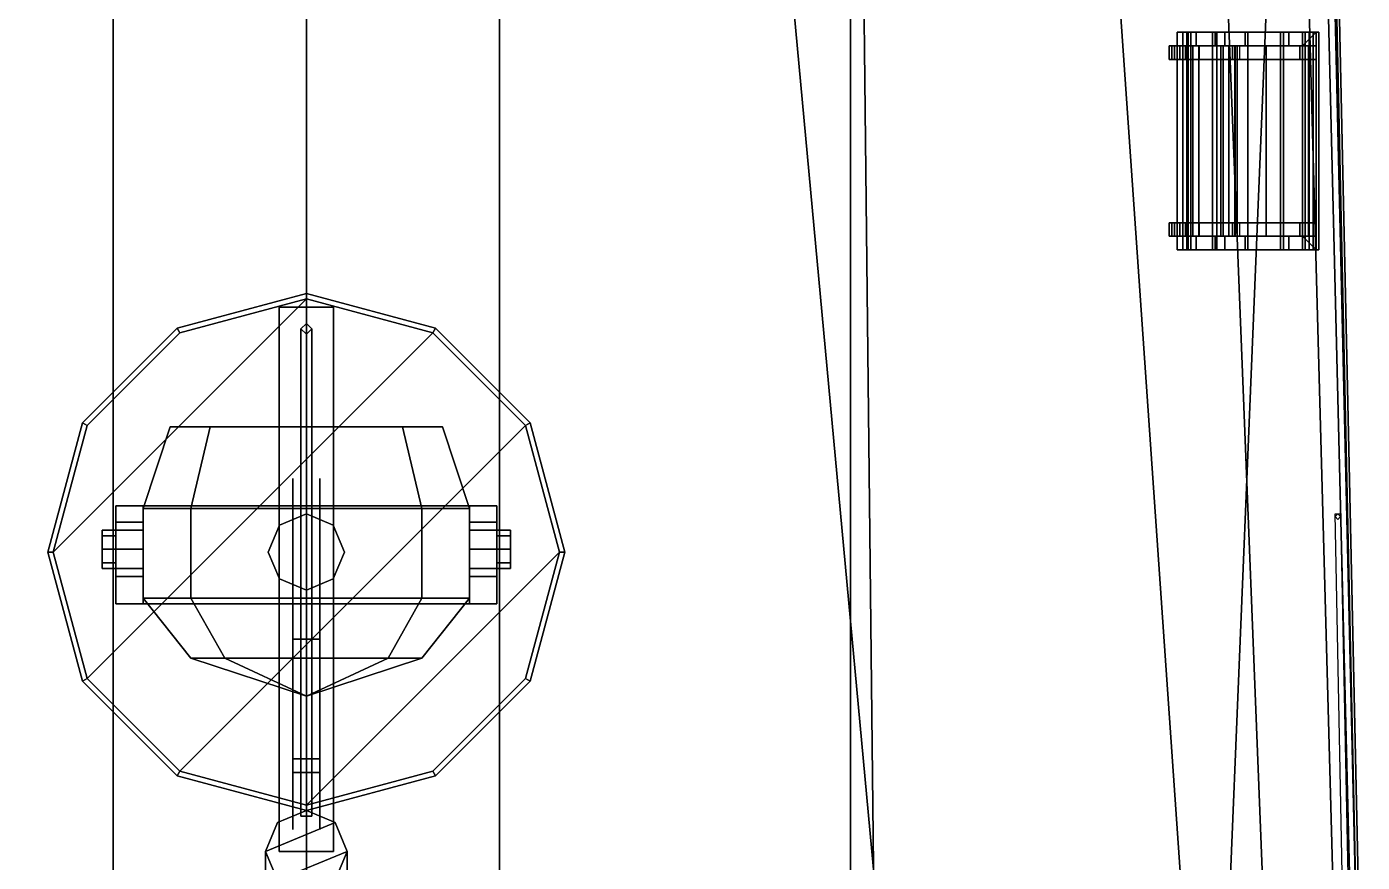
# Model space of a CAD drawing. Header units: millimetres. Extents: x -4 to 4, y -37.4 to 54.3.
# Drawn here: x -1.028 to 3.88, y 12.23 to 15.3 of the extents above; entities that cross this region are included whole.
import ezdxf

# ---------------------------------------------------------------- set-up
doc = ezdxf.new("R2010")
doc.units = ezdxf.units.MM
doc.layers.add('r2', color=5, linetype='Continuous')
doc.layers.add('superstructure', color=3, linetype='Continuous')

msp = doc.modelspace()

# ---------------------------------------------------------------- linework, layer by layer
for points in [[(-1.47, 18.83, -2.05), (-0.71, 18.83, -2.23), (-0.71, 11.49, -2.42), (-2.15, 11.49, -2.05)], [(-0.71, 18.83, -2.23), (0, 18.83, -2.38), (0, 11.49, -2.62), (-0.71, 11.49, -2.42)], [(0, 11.49, -2.62), (0, 18.83, -2.38), (0.71, 18.83, -2.23), (0.71, 11.49, -2.42)], [(0.71, 11.49, -2.42), (0.71, 18.83, -2.23), (1.47, 18.83, -2.05), (2.15, 11.49, -2.05)], [(2.15, 11.49, -2.05), (1.47, 18.83, -2.05), (2.75, 18.83, -1.58), (3.26, 11.49, -1.58)], [(3.26, 11.49, -1.58), (2.75, 18.83, -1.58), (3.25, 18.83, -1.23), (3.54, 11.49, -1.23)], [(3.54, 11.49, -1.23), (3.25, 18.83, -1.23), (3.59, 18.83, -0.61), (3.79, 11.49, -0.61)], [(3.79, 11.49, -0.61), (3.59, 18.83, -0.61), (3.71, 18.83), (3.87, 11.49)], [(3.87, 11.49, 1.65), (3.7, 18.83, 1.65), (3.67, 18.83, 1.71), (3.85, 11.49, 1.71)], [(3.88, 11.49, 1.22), (3.72, 18.83, 1.22), (3.7, 18.83, 1.65), (3.87, 11.49, 1.65)], [(3.87, 11.49), (3.71, 18.83), (3.72, 18.83, 0.61), (3.88, 11.49, 0.61)], [(3.88, 11.49, 0.61), (3.72, 18.83, 0.61), (3.72, 18.83, 1.22), (3.88, 11.49, 1.22)], [(3.22, 15.28, 2.63), (3.25, 15.28, 2.515), (3.235, 15.28, 2.4998), (3.2, 15.28, 2.63)], [(3.2, 15.28, 2.63), (3.2348, 15.28, 2.5), (3.2348, 14.48, 2.5), (3.2, 14.48, 2.63)], [(3.24, 15.28, 2.71), (3.22, 15.28, 2.63), (3.2, 15.28, 2.63), (3.22, 15.28, 2.71)], [(3.22, 15.28, 2.71), (3.2, 15.28, 2.63), (3.2, 14.48, 2.63), (3.22, 14.48, 2.71)], [(3.25, 15.28, 2.515), (3.22, 15.28, 2.63), (3.22, 14.48, 2.63), (3.25, 14.48, 2.515)], [(3.24, 15.28, 2.71), (3.22, 15.28, 2.71), (3.22, 14.48, 2.71), (3.24, 14.48, 2.71)], [(3.22, 15.28, 2.63), (3.24, 15.28, 2.71), (3.24, 14.48, 2.71), (3.22, 14.48, 2.63)], [(3.25, 15.28, 2.515), (3.345, 15.28, 2.42), (3.33, 15.28, 2.4048), (3.2348, 15.28, 2.5)], [(3.2348, 15.28, 2.5), (3.33, 15.28, 2.4048), (3.33, 14.48, 2.4048), (3.2348, 14.48, 2.5)], [(3.345, 15.28, 2.42), (3.25, 15.28, 2.515), (3.25, 14.48, 2.515), (3.345, 14.48, 2.42)], [(3.34, 15.23, 1.71), (3.27, 15.23, 2.26), (3.27, 15.28, 2.26), (3.34, 15.28, 1.71)], [(3.27, 15.28, 2.26), (3.33, 15.28, 2.22), (3.38, 15.28, 1.75), (3.34, 15.28, 1.71)], [(3.71, 15.28, 2.26), (3.66, 15.28, 2.22), (3.33, 15.28, 2.22), (3.27, 15.28, 2.26)], [(3.27, 15.23, 2.26), (3.66, 15.23, 2.26), (3.71, 15.28, 2.26), (3.27, 15.28, 2.26)], [(3.66, 15.28, 1.75), (3.61, 15.28, 1.75), (3.34, 15.28, 2.1261), (3.33, 15.28, 2.22)], [(3.33, 15.23, 2.22), (3.66, 15.23, 1.75), (3.66, 15.28, 1.75), (3.33, 15.28, 2.22)], [(3.33, 15.28, 2.22), (3.66, 15.28, 2.22), (3.66, 15.23, 2.22), (3.33, 15.23, 2.22)], [(3.345, 15.28, 2.42), (3.46, 15.28, 2.39), (3.46, 15.28, 2.37), (3.33, 15.28, 2.4048)], [(3.33, 15.28, 2.4048), (3.46, 15.28, 2.37), (3.46, 14.48, 2.37), (3.33, 14.48, 2.4048)], [(3.3747, 15.28, 1.8), (3.34, 15.28, 2.1261), (3.34, 15.23, 2.1261), (3.3747, 15.23, 1.8)], [(3.34, 15.28, 2.1261), (3.61, 15.28, 1.75), (3.61, 15.23, 1.75), (3.34, 15.23, 2.1261)], [(3.34, 15.28, 1.71), (3.38, 15.28, 1.75), (3.66, 15.28, 1.75), (3.71, 15.28, 1.71)], [(3.46, 15.28, 2.39), (3.345, 15.28, 2.42), (3.345, 14.48, 2.42), (3.46, 14.48, 2.39)], [(3.45, 15.28, 1.8), (3.3747, 15.28, 1.8), (3.3747, 15.23, 1.8), (3.45, 15.23, 1.8)], [(3.38, 15.28, 1.75), (3.3747, 15.28, 1.8), (3.45, 15.28, 1.8), (3.45, 15.28, 1.75)], [(3.61, 15.28, 1.75), (3.45, 15.28, 1.75), (3.45, 15.23, 1.75), (3.61, 15.23, 1.75)], [(3.45, 15.28, 1.75), (3.45, 15.28, 1.8), (3.45, 15.23, 1.8), (3.45, 15.23, 1.75)], [(3.46, 15.28, 2.39), (3.58, 15.28, 2.4308), (3.59, 15.28, 2.4048), (3.46, 15.28, 2.37)], [(3.46, 15.28, 2.37), (3.59, 15.28, 2.4048), (3.59, 14.48, 2.4048), (3.46, 14.48, 2.37)], [(3.58, 15.28, 2.4308), (3.46, 15.28, 2.39), (3.46, 14.48, 2.39), (3.58, 14.48, 2.4308)], [(3.58, 15.28, 2.4308), (3.67, 15.28, 2.515), (3.6852, 15.28, 2.5), (3.59, 15.28, 2.4048)], [(3.67, 15.28, 2.515), (3.58, 15.28, 2.4308), (3.58, 14.48, 2.4308), (3.67, 14.48, 2.515)], [(3.59, 15.28, 2.4048), (3.6852, 15.28, 2.5), (3.6852, 14.48, 2.5), (3.59, 14.48, 2.4048)], [(3.71, 15.28, 1.71), (3.66, 15.28, 1.75), (3.66, 15.28, 2.22), (3.71, 15.28, 2.26)], [(3.66, 15.28, 2.22), (3.66, 15.28, 1.75), (3.66, 15.23, 1.75), (3.66, 15.23, 2.22)], [(3.71, 14.48, 2.26), (3.71, 15.28, 2.26), (3.66, 15.23, 2.26), (3.66, 14.53, 2.26)], [(3.67, 15.28, 2.515), (3.7, 15.28, 2.63), (3.72, 15.28, 2.63), (3.6852, 15.28, 2.5)], [(3.7, 15.28, 2.63), (3.67, 15.28, 2.515), (3.67, 14.48, 2.515), (3.7, 14.48, 2.63)], [(3.6852, 15.28, 2.5), (3.72, 15.28, 2.63), (3.72, 14.48, 2.63), (3.6852, 14.48, 2.5)], [(3.72, 15.28, 2.63), (3.7, 15.28, 2.63), (3.7, 14.48, 2.63), (3.72, 14.48, 2.63)], [(3.71, 15.23, 2.22), (3.71, 15.23, 1.71), (3.71, 15.28, 1.71), (3.71, 15.28, 2.26)], [(3.71, 14.53, 2.22), (3.71, 15.23, 2.22), (3.71, 15.28, 2.26), (3.71, 14.48, 2.26)], [(3.21, 15.23, 2.62), (3.17, 15.23, 2.62), (3.17, 15.23, 2.69), (3.21, 15.23, 2.67)], [(3.17, 15.23, 2.69), (3.17, 15.23, 2.62), (3.17, 15.18, 2.62), (3.17, 15.18, 2.69)], [(3.22, 15.23, 2.55), (3.18, 15.23, 2.55), (3.17, 15.23, 2.62), (3.21, 15.23, 2.62)], [(3.17, 15.23, 2.62), (3.18, 15.23, 2.55), (3.18, 15.18, 2.55), (3.17, 15.18, 2.62)], [(3.21, 15.23, 2.67), (3.17, 15.23, 2.69), (3.19, 15.23, 2.73), (3.22, 15.23, 2.71)], [(3.19, 15.23, 2.73), (3.17, 15.23, 2.69), (3.17, 15.18, 2.69), (3.19, 15.18, 2.73)], [(3.28, 15.23, 2.46), (3.23, 15.23, 2.46), (3.18, 15.23, 2.55), (3.22, 15.23, 2.55)], [(3.18, 15.23, 2.55), (3.23, 15.23, 2.46), (3.23, 15.18, 2.46), (3.18, 15.18, 2.55)], [(3.22, 15.23, 2.71), (3.19, 15.23, 2.73), (3.19, 15.18, 2.73), (3.22, 15.18, 2.71)], [(3.21, 15.18, 2.67), (3.21, 15.18, 2.62), (3.21, 15.23, 2.62), (3.21, 15.23, 2.67)], [(3.21, 15.18, 2.62), (3.22, 15.18, 2.55), (3.22, 15.23, 2.55), (3.21, 15.23, 2.62)], [(3.22, 15.18, 2.71), (3.21, 15.18, 2.67), (3.21, 15.23, 2.67), (3.22, 15.23, 2.71)], [(3.22, 15.18, 2.55), (3.28, 15.18, 2.46), (3.28, 15.23, 2.46), (3.22, 15.23, 2.55)], [(3.23, 15.23, 2.46), (3.36, 15.23, 1.8), (3.36, 15.18, 1.8), (3.23, 15.18, 2.46)], [(3.4033, 15.23, 1.8338), (3.36, 15.23, 1.8), (3.23, 15.23, 2.46), (3.28, 15.23, 2.46)], [(3.2795, 15.23, 2.7179), (3.2575, 15.23, 2.551), (3.2575, 14.53, 2.551), (3.2795, 14.53, 2.7179)], [(3.6605, 15.23, 2.4979), (3.2575, 15.23, 2.551), (3.2795, 15.23, 2.7179), (3.6825, 15.23, 2.6649)], [(3.2575, 15.23, 2.551), (3.36, 15.23, 2.4174), (3.36, 14.53, 2.4174), (3.2575, 14.53, 2.551)], [(3.5269, 15.23, 2.3954), (3.36, 15.23, 2.4174), (3.2575, 15.23, 2.551), (3.6605, 15.23, 2.4979)], [(3.38, 15.23, 1.75), (3.33, 15.23, 2.22), (3.27, 15.23, 2.26), (3.34, 15.23, 1.71)], [(3.33, 15.23, 2.22), (3.66, 15.23, 2.22), (3.66, 15.23, 2.26), (3.27, 15.23, 2.26)], [(3.4131, 15.23, 2.8204), (3.2795, 15.23, 2.7179), (3.2795, 14.53, 2.7179), (3.4131, 14.53, 2.8204)], [(3.6825, 15.23, 2.6649), (3.2795, 15.23, 2.7179), (3.4131, 15.23, 2.8204), (3.58, 15.23, 2.7985)], [(3.28, 15.18, 2.46), (3.4033, 15.18, 1.8338), (3.4033, 15.23, 1.8338), (3.28, 15.23, 2.46)], [(3.34, 15.23, 2.1261), (3.61, 15.23, 1.75), (3.66, 15.23, 1.75), (3.33, 15.23, 2.22)], [(3.66, 15.23, 1.75), (3.38, 15.23, 1.75), (3.34, 15.23, 1.71), (3.71, 15.23, 1.71)], [(3.36, 15.23, 1.77), (3.3688, 15.23, 1.7488), (3.3688, 14.53, 1.7488), (3.36, 14.53, 1.77)], [(3.3688, 15.23, 1.7912), (3.36, 15.23, 1.77), (3.36, 14.53, 1.77), (3.3688, 14.53, 1.7912)], [(3.36, 15.23, 1.8), (3.36, 15.23, 1.8), (3.4033, 15.23, 1.8338), (3.43, 15.23, 1.8)], [(3.36, 15.23, 2.4174), (3.5269, 15.23, 2.3954), (3.5269, 14.53, 2.3954), (3.36, 14.53, 2.4174)], [(3.3688, 15.23, 1.7488), (3.39, 15.23, 1.74), (3.39, 14.53, 1.74), (3.3688, 14.53, 1.7488)], [(3.39, 15.23, 1.8), (3.3688, 15.23, 1.7912), (3.3688, 14.53, 1.7912), (3.39, 14.53, 1.8)], [(3.45, 15.23, 1.8), (3.3747, 15.23, 1.8), (3.38, 15.23, 1.75), (3.45, 15.23, 1.75)], [(3.39, 15.23, 1.74), (3.4112, 15.23, 1.7488), (3.4112, 14.53, 1.7488), (3.39, 14.53, 1.74)], [(3.4112, 15.23, 1.7912), (3.39, 15.23, 1.8), (3.39, 14.53, 1.8), (3.4112, 14.53, 1.7912)], [(3.43, 15.23, 1.8), (3.4033, 15.23, 1.8338), (3.65, 15.23, 2.46), (3.71, 15.23, 2.5)], [(3.65, 15.23, 2.46), (3.4033, 15.23, 1.8338), (3.4033, 15.18, 1.8338), (3.65, 15.18, 2.46)], [(3.4112, 15.23, 1.7488), (3.42, 15.23, 1.77), (3.42, 14.53, 1.77), (3.4112, 14.53, 1.7488)], [(3.42, 15.23, 1.77), (3.4112, 15.23, 1.7912), (3.4112, 14.53, 1.7912), (3.42, 14.53, 1.77)], [(3.58, 15.23, 2.7985), (3.4131, 15.23, 2.8204), (3.4131, 14.53, 2.8204), (3.58, 14.53, 2.7985)], [(3.71, 15.18, 2.5), (3.43, 15.18, 1.8), (3.43, 15.23, 1.8), (3.71, 15.23, 2.5)], [(3.5269, 15.23, 2.3954), (3.6605, 15.23, 2.4979), (3.6605, 14.53, 2.4979), (3.5269, 14.53, 2.3954)], [(3.6825, 15.23, 2.6649), (3.58, 15.23, 2.7985), (3.58, 14.53, 2.7985), (3.6825, 14.53, 2.6649)], [(3.71, 15.23, 2.59), (3.65, 15.23, 2.46), (3.65, 15.18, 2.46), (3.71, 15.18, 2.59)], [(3.71, 15.23, 2.5), (3.65, 15.23, 2.46), (3.71, 15.23, 2.59)], [(3.66, 15.23, 2.22), (3.66, 15.23, 1.75), (3.71, 15.23, 1.71), (3.71, 15.23, 2.22)], [(3.66, 14.53, 2.22), (3.66, 15.23, 2.22), (3.71, 15.23, 2.22), (3.71, 14.53, 2.22)], [(3.66, 15.23, 2.26), (3.66, 15.23, 2.22), (3.66, 14.53, 2.22), (3.66, 14.53, 2.26)], [(3.6605, 15.23, 2.4979), (3.6825, 15.23, 2.6649), (3.6825, 14.53, 2.6649), (3.6605, 14.53, 2.4979)], [(3.71, 15.18, 2.59), (3.71, 15.18, 2.5), (3.71, 15.23, 2.5), (3.71, 15.23, 2.59)], [(3.17, 15.18, 2.69), (3.17, 15.18, 2.62), (3.21, 15.18, 2.62), (3.21, 15.18, 2.67)], [(3.17, 15.18, 2.62), (3.18, 15.18, 2.55), (3.22, 15.18, 2.55), (3.21, 15.18, 2.62)], [(3.19, 15.18, 2.73), (3.17, 15.18, 2.69), (3.21, 15.18, 2.67), (3.22, 15.18, 2.71)], [(3.18, 15.18, 2.55), (3.23, 15.18, 2.46), (3.28, 15.18, 2.46), (3.22, 15.18, 2.55)], [(3.23, 15.18, 2.46), (3.36, 15.18, 1.8), (3.4033, 15.18, 1.8338), (3.28, 15.18, 2.46)], [(3.36, 15.18, 1.8), (3.36, 15.18, 1.8), (3.43, 15.18, 1.8), (3.4033, 15.18, 1.8338)], [(3.65, 15.18, 2.46), (3.4033, 15.18, 1.8338), (3.43, 15.18, 1.8), (3.71, 15.18, 2.5)], [(3.71, 15.18, 2.59), (3.65, 15.18, 2.46), (3.71, 15.18, 2.5), (3.71, 15.18, 2.59)], [(3.17, 14.58, 2.69), (3.17, 14.58, 2.62), (3.17, 14.53, 2.62), (3.17, 14.53, 2.69)], [(3.21, 14.58, 2.62), (3.17, 14.58, 2.62), (3.17, 14.58, 2.69), (3.21, 14.58, 2.67)], [(3.22, 14.58, 2.55), (3.18, 14.58, 2.55), (3.17, 14.58, 2.62), (3.21, 14.58, 2.62)], [(3.17, 14.58, 2.62), (3.18, 14.58, 2.55), (3.18, 14.53, 2.55), (3.17, 14.53, 2.62)], [(3.21, 14.58, 2.67), (3.17, 14.58, 2.69), (3.19, 14.58, 2.73), (3.22, 14.58, 2.71)], [(3.19, 14.58, 2.73), (3.17, 14.58, 2.69), (3.17, 14.53, 2.69), (3.19, 14.53, 2.73)], [(3.18, 14.58, 2.55), (3.23, 14.58, 2.46), (3.23, 14.53, 2.46), (3.18, 14.53, 2.55)], [(3.28, 14.58, 2.46), (3.23, 14.58, 2.46), (3.18, 14.58, 2.55), (3.22, 14.58, 2.55)], [(3.22, 14.58, 2.71), (3.19, 14.58, 2.73), (3.19, 14.53, 2.73), (3.22, 14.53, 2.71)], [(3.21, 14.53, 2.67), (3.21, 14.53, 2.62), (3.21, 14.58, 2.62), (3.21, 14.58, 2.67)], [(3.21, 14.53, 2.62), (3.22, 14.53, 2.55), (3.22, 14.58, 2.55), (3.21, 14.58, 2.62)], [(3.22, 14.53, 2.71), (3.21, 14.53, 2.67), (3.21, 14.58, 2.67), (3.22, 14.58, 2.71)], [(3.22, 14.53, 2.55), (3.28, 14.53, 2.46), (3.28, 14.58, 2.46), (3.22, 14.58, 2.55)], [(3.4033, 14.58, 1.8338), (3.36, 14.58, 1.8), (3.23, 14.58, 2.46), (3.28, 14.58, 2.46)], [(3.23, 14.58, 2.46), (3.36, 14.58, 1.8), (3.36, 14.53, 1.8), (3.23, 14.53, 2.46)], [(3.28, 14.53, 2.46), (3.4033, 14.53, 1.8338), (3.4033, 14.58, 1.8338), (3.28, 14.58, 2.46)], [(3.36, 14.58, 1.8), (3.36, 14.58, 1.8), (3.4033, 14.58, 1.8338), (3.43, 14.58, 1.8)], [(3.65, 14.58, 2.46), (3.4033, 14.58, 1.8338), (3.4033, 14.53, 1.8338), (3.65, 14.53, 2.46)], [(3.43, 14.58, 1.8), (3.4033, 14.58, 1.8338), (3.65, 14.58, 2.46), (3.71, 14.58, 2.5)], [(3.71, 14.53, 2.5), (3.43, 14.53, 1.8), (3.43, 14.58, 1.8), (3.71, 14.58, 2.5)], [(3.71, 14.58, 2.5), (3.65, 14.58, 2.46), (3.71, 14.58, 2.59)], [(3.71, 14.58, 2.59), (3.65, 14.58, 2.46), (3.65, 14.53, 2.46), (3.71, 14.53, 2.59)], [(3.71, 14.53, 2.59), (3.71, 14.53, 2.5), (3.71, 14.58, 2.5), (3.71, 14.58, 2.59)], [(3.17, 14.53, 2.69), (3.17, 14.53, 2.62), (3.21, 14.53, 2.62), (3.21, 14.53, 2.67)], [(3.17, 14.53, 2.62), (3.18, 14.53, 2.55), (3.22, 14.53, 2.55), (3.21, 14.53, 2.62)], [(3.19, 14.53, 2.73), (3.17, 14.53, 2.69), (3.21, 14.53, 2.67), (3.22, 14.53, 2.71)], [(3.18, 14.53, 2.55), (3.23, 14.53, 2.46), (3.28, 14.53, 2.46), (3.22, 14.53, 2.55)], [(3.23, 14.53, 2.46), (3.36, 14.53, 1.8), (3.4033, 14.53, 1.8338), (3.28, 14.53, 2.46)], [(3.6825, 14.53, 2.6649), (3.2795, 14.53, 2.7179), (3.2575, 14.53, 2.551), (3.6605, 14.53, 2.4979)], [(3.6605, 14.53, 2.4979), (3.2575, 14.53, 2.551), (3.36, 14.53, 2.4174), (3.5269, 14.53, 2.3954)], [(3.27, 14.53, 2.26), (3.33, 14.53, 2.22), (3.38, 14.53, 1.75), (3.34, 14.53, 1.71)], [(3.34, 14.48, 1.71), (3.27, 14.48, 2.26), (3.27, 14.53, 2.26), (3.34, 14.53, 1.71)], [(3.66, 14.53, 2.26), (3.66, 14.53, 2.22), (3.33, 14.53, 2.22), (3.27, 14.53, 2.26)], [(3.27, 14.48, 2.26), (3.71, 14.48, 2.26), (3.66, 14.53, 2.26), (3.27, 14.53, 2.26)], [(3.58, 14.53, 2.7985), (3.4131, 14.53, 2.8204), (3.2795, 14.53, 2.7179), (3.6825, 14.53, 2.6649)], [(3.33, 14.48, 2.22), (3.66, 14.48, 1.75), (3.66, 14.53, 1.75), (3.33, 14.53, 2.22)], [(3.66, 14.53, 1.75), (3.61, 14.53, 1.75), (3.34, 14.53, 2.1261), (3.33, 14.53, 2.22)], [(3.33, 14.53, 2.22), (3.66, 14.53, 2.22), (3.66, 14.48, 2.22), (3.33, 14.48, 2.22)], [(3.34, 14.53, 2.1261), (3.61, 14.53, 1.75), (3.61, 14.48, 1.75), (3.34, 14.48, 2.1261)], [(3.3747, 14.53, 1.8), (3.34, 14.53, 2.1261), (3.34, 14.48, 2.1261), (3.3747, 14.48, 1.8)], [(3.34, 14.53, 1.71), (3.38, 14.53, 1.75), (3.66, 14.53, 1.75), (3.71, 14.53, 1.71)], [(3.36, 14.53, 1.8), (3.36, 14.53, 1.8), (3.43, 14.53, 1.8), (3.4033, 14.53, 1.8338)], [(3.38, 14.53, 1.75), (3.3747, 14.53, 1.8), (3.45, 14.53, 1.8), (3.45, 14.53, 1.75)], [(3.45, 14.53, 1.8), (3.3747, 14.53, 1.8), (3.3747, 14.48, 1.8), (3.45, 14.48, 1.8)], [(3.65, 14.53, 2.46), (3.4033, 14.53, 1.8338), (3.43, 14.53, 1.8), (3.71, 14.53, 2.5)], [(3.45, 14.53, 1.75), (3.45, 14.53, 1.8), (3.45, 14.48, 1.8), (3.45, 14.48, 1.75)], [(3.61, 14.53, 1.75), (3.45, 14.53, 1.75), (3.45, 14.48, 1.75), (3.61, 14.48, 1.75)], [(3.71, 14.53, 2.59), (3.65, 14.53, 2.46), (3.71, 14.53, 2.5), (3.71, 14.53, 2.59)], [(3.66, 14.53, 2.22), (3.66, 14.53, 1.75), (3.66, 14.48, 1.75), (3.66, 14.48, 2.22)], [(3.71, 14.53, 1.71), (3.66, 14.53, 1.75), (3.66, 14.53, 2.22), (3.71, 14.53, 2.22)], [(3.71, 14.48, 2.26), (3.71, 14.48, 1.71), (3.71, 14.53, 1.71), (3.71, 14.53, 2.22)], [(3.2, 14.48, 2.63), (3.235, 14.48, 2.4998), (3.25, 14.48, 2.515), (3.22, 14.48, 2.63)], [(3.22, 14.48, 2.71), (3.2, 14.48, 2.63), (3.22, 14.48, 2.63), (3.24, 14.48, 2.71)], [(3.2348, 14.48, 2.5), (3.33, 14.48, 2.4048), (3.345, 14.48, 2.42), (3.25, 14.48, 2.515)], [(3.38, 14.48, 1.75), (3.33, 14.48, 2.22), (3.27, 14.48, 2.26), (3.34, 14.48, 1.71)], [(3.33, 14.48, 2.22), (3.66, 14.48, 2.22), (3.71, 14.48, 2.26), (3.27, 14.48, 2.26)], [(3.34, 14.48, 2.1261), (3.61, 14.48, 1.75), (3.66, 14.48, 1.75), (3.33, 14.48, 2.22)], [(3.33, 14.48, 2.4048), (3.46, 14.48, 2.37), (3.46, 14.48, 2.39), (3.345, 14.48, 2.42)], [(3.66, 14.48, 1.75), (3.38, 14.48, 1.75), (3.34, 14.48, 1.71), (3.71, 14.48, 1.71)], [(3.45, 14.48, 1.8), (3.3747, 14.48, 1.8), (3.38, 14.48, 1.75), (3.45, 14.48, 1.75)], [(3.46, 14.48, 2.37), (3.59, 14.48, 2.4048), (3.58, 14.48, 2.4308), (3.46, 14.48, 2.39)], [(3.59, 14.48, 2.4048), (3.6852, 14.48, 2.5), (3.67, 14.48, 2.515), (3.58, 14.48, 2.4308)], [(3.66, 14.48, 2.22), (3.66, 14.48, 1.75), (3.71, 14.48, 1.71), (3.71, 14.48, 2.26)], [(3.6852, 14.48, 2.5), (3.72, 14.48, 2.63), (3.7, 14.48, 2.63), (3.67, 14.48, 2.515)], [(-0.6, 13.53, 8.08), (-0.4243, 13.53, 8.5043), (-0.3536, 13.83, 8.4336), (-0.5, 13.83, 8.08)], [(-0.4243, 13.53, 7.6557), (-0.6, 13.53, 8.08), (-0.5, 13.83, 8.08), (-0.3536, 13.83, 7.7264)], [(-0.3536, 13.83, 8.4336), (0, 13.83, 8.58), (0.3536, 13.83, 8.4336), (-0.5, 13.83, 8.08)], [(-0.5, 13.83, 8.08), (0.3536, 13.83, 8.4336), (0.5, 13.83, 8.08), (-0.3536, 13.83, 7.7264)], [(-0.4243, 13.53, 8.5043), (0, 13.53, 8.68), (0, 13.83, 8.58), (-0.3536, 13.83, 8.4336)], [(0, 13.53, 7.48), (-0.4243, 13.53, 7.6557), (-0.3536, 13.83, 7.7264), (0, 13.83, 7.58)], [(-0.3536, 13.83, 7.7264), (0.5, 13.83, 8.08), (0.3536, 13.83, 7.7264), (0, 13.83, 7.58)], [(0, 13.53, 8.68), (0.4243, 13.53, 8.5043), (0.3536, 13.83, 8.4336), (0, 13.83, 8.58)], [(0.4243, 13.53, 7.6557), (0, 13.53, 7.48), (0, 13.83, 7.58), (0.3536, 13.83, 7.7264)], [(0.4243, 13.53, 8.5043), (0.6, 13.53, 8.08), (0.5, 13.83, 8.08), (0.3536, 13.83, 8.4336)], [(0.6, 13.53, 8.08), (0.4243, 13.53, 7.6557), (0.3536, 13.83, 7.7264), (0.5, 13.83, 8.08)], [(-0.6, 13.48, 8.08), (-0.6, 13.54, 7.24), (-0.7, 13.54, 7.14), (-0.7, 13.48, 8.08)], [(-0.7, 13.48, 8.08), (-0.7, 13.54, 7.14), (-0.7, 13.18, 7.14), (-0.7, 13.28, 8.08)], [(-0.6, 13.54, 7.24), (0.6, 13.54, 7.24), (0.7, 13.54, 7.14), (-0.7, 13.54, 7.14)], [(-0.6, 13.18, 7.24), (-0.6, 13.54, 7.24), (-0.6, 13.48, 8.08), (-0.6, 13.28, 8.08)], [(-0.6, 13.18, 7.24), (0.6, 13.18, 7.24), (0.6, 13.54, 7.24), (-0.6, 13.54, 7.24)], [(-0.4243, 13.53, 8.5043), (-0.6, 13.53, 8.08), (-0.6, 13.2, 8.08), (-0.4243, 13.2, 8.5043)], [(-0.6, 13.53, 8.08), (-0.4243, 13.53, 7.6557), (-0.4243, 13.2, 7.6557), (-0.6, 13.2, 8.08)], [(0, 13.53, 8.68), (-0.4243, 13.53, 8.5043), (-0.4243, 13.2, 8.5043), (0, 13.2, 8.68)], [(-0.4243, 13.53, 7.6557), (0, 13.53, 7.48), (0, 13.2, 7.48), (-0.4243, 13.2, 7.6557)], [(0, 13.51, 6.74), (-0.099, 13.469, 6.74), (-0.099, 13.469, 7.14), (0, 13.51, 7.14)], [(0.4243, 13.53, 8.5043), (0, 13.53, 8.68), (0, 13.2, 8.68), (0.4243, 13.2, 8.5043)], [(0, 13.53, 7.48), (0.4243, 13.53, 7.6557), (0.4243, 13.2, 7.6557), (0, 13.2, 7.48)], [(0.099, 13.469, 6.74), (0, 13.51, 6.74), (0, 13.51, 7.14), (0.099, 13.469, 7.14)], [(0.6, 13.53, 8.08), (0.4243, 13.53, 8.5043), (0.4243, 13.2, 8.5043), (0.6, 13.2, 8.08)], [(0.4243, 13.53, 7.6557), (0.6, 13.53, 8.08), (0.6, 13.2, 8.08), (0.4243, 13.2, 7.6557)], [(0.7, 13.48, 8.08), (0.7, 13.54, 7.14), (0.6, 13.54, 7.24), (0.6, 13.48, 8.08)], [(0.6, 13.54, 7.24), (0.6, 13.18, 7.24), (0.6, 13.28, 8.08), (0.6, 13.48, 8.08)], [(0.7, 13.28, 8.08), (0.7, 13.18, 7.14), (0.7, 13.54, 7.14), (0.7, 13.48, 8.08)], [(-0.75, 13.3305, 8.1295), (-0.75, 13.45, 8.08), (-0.75, 13.4295, 8.0305), (-0.75, 13.31, 8.08)], [(-0.75, 13.38, 8.15), (-0.75, 13.4295, 8.1295), (-0.75, 13.45, 8.08), (-0.75, 13.3305, 8.1295)], [(-0.7, 13.45, 8.08), (-0.7, 13.4295, 8.0305), (-0.75, 13.4295, 8.0305), (-0.75, 13.45, 8.08)], [(-0.7, 13.4295, 8.1295), (-0.7, 13.45, 8.08), (-0.75, 13.45, 8.08), (-0.75, 13.4295, 8.1295)], [(-0.7, 13.4507, 8.1507), (-0.7, 13.48, 8.08), (-0.7, 13.45, 8.08), (-0.7, 13.4295, 8.1295)], [(-0.6, 13.4507, 8.1507), (-0.6, 13.48, 8.08), (-0.7, 13.48, 8.08), (-0.7, 13.4507, 8.1507)], [(-0.7, 13.38, 8.18), (-0.7, 13.4507, 8.1507), (-0.7, 13.4295, 8.1295), (-0.7, 13.38, 8.15)], [(-0.6, 13.38, 8.18), (-0.6, 13.4507, 8.1507), (-0.7, 13.4507, 8.1507), (-0.7, 13.38, 8.18)], [(-0.099, 13.469, 6.74), (-0.14, 13.37, 6.74), (-0.14, 13.37, 7.14), (-0.099, 13.469, 7.14)], [(0.14, 13.37, 6.74), (0.099, 13.469, 6.74), (0.099, 13.469, 7.14), (0.14, 13.37, 7.14)], [(0.6, 13.48, 8.08), (0.6, 13.4507, 8.1507), (0.7, 13.4507, 8.1507), (0.7, 13.48, 8.08)], [(0.6, 13.4507, 8.1507), (0.6, 13.38, 8.18), (0.7, 13.38, 8.18), (0.7, 13.4507, 8.1507)], [(0.7, 13.48, 8.08), (0.7, 13.4507, 8.1507), (0.7, 13.4295, 8.1295), (0.7, 13.45, 8.08)], [(0.7, 13.4507, 8.1507), (0.7, 13.38, 8.18), (0.7, 13.38, 8.15), (0.7, 13.4295, 8.1295)], [(0.7, 13.45, 8.08), (0.7, 13.4295, 8.1295), (0.75, 13.4295, 8.1295), (0.75, 13.45, 8.08)], [(0.7, 13.4295, 8.0305), (0.7, 13.45, 8.08), (0.75, 13.45, 8.08), (0.75, 13.4295, 8.0305)], [(0.75, 13.4295, 8.1295), (0.75, 13.31, 8.08), (0.75, 13.3305, 8.0305), (0.75, 13.45, 8.08)], [(0.75, 13.45, 8.08), (0.75, 13.3305, 8.0305), (0.75, 13.38, 8.01), (0.75, 13.4295, 8.0305)], [(-0.75, 13.31, 8.08), (-0.75, 13.4295, 8.0305), (-0.75, 13.38, 8.01), (-0.75, 13.3305, 8.0305)], [(-0.7, 13.4295, 8.0305), (-0.7, 13.38, 8.01), (-0.75, 13.38, 8.01), (-0.75, 13.4295, 8.0305)], [(-0.7, 13.38, 8.15), (-0.7, 13.4295, 8.1295), (-0.75, 13.4295, 8.1295), (-0.75, 13.38, 8.15)], [(0.7, 13.4295, 8.1295), (0.7, 13.38, 8.15), (0.75, 13.38, 8.15), (0.75, 13.4295, 8.1295)], [(0.7, 13.38, 8.01), (0.7, 13.4295, 8.0305), (0.75, 13.4295, 8.0305), (0.75, 13.38, 8.01)], [(0.75, 13.38, 8.15), (0.75, 13.3305, 8.1295), (0.75, 13.31, 8.08), (0.75, 13.4295, 8.1295)], [(-0.7, 13.38, 8.01), (-0.7, 13.3305, 8.0305), (-0.75, 13.3305, 8.0305), (-0.75, 13.38, 8.01)], [(-0.7, 13.3305, 8.1295), (-0.7, 13.38, 8.15), (-0.75, 13.38, 8.15), (-0.75, 13.3305, 8.1295)], [(-0.7, 13.3093, 8.1507), (-0.7, 13.38, 8.18), (-0.7, 13.38, 8.15), (-0.7, 13.3305, 8.1295)], [(-0.6, 13.3093, 8.1507), (-0.6, 13.38, 8.18), (-0.7, 13.38, 8.18), (-0.7, 13.3093, 8.1507)], [(-0.14, 13.37, 6.74), (-0.099, 13.271, 6.74), (-0.099, 13.271, 7.14), (-0.14, 13.37, 7.14)], [(0.099, 13.271, 6.74), (0.14, 13.37, 6.74), (0.14, 13.37, 7.14), (0.099, 13.271, 7.14)], [(0.6, 13.38, 8.18), (0.6, 13.3093, 8.1507), (0.7, 13.3093, 8.1507), (0.7, 13.38, 8.18)], [(0.7, 13.38, 8.15), (0.7, 13.3305, 8.1295), (0.75, 13.3305, 8.1295), (0.75, 13.38, 8.15)], [(0.7, 13.3305, 8.0305), (0.7, 13.38, 8.01), (0.75, 13.38, 8.01), (0.75, 13.3305, 8.0305)], [(0.7, 13.38, 8.18), (0.7, 13.3093, 8.1507), (0.7, 13.3305, 8.1295), (0.7, 13.38, 8.15)], [(-0.7, 13.3305, 8.0305), (-0.7, 13.31, 8.08), (-0.75, 13.31, 8.08), (-0.75, 13.3305, 8.0305)], [(-0.7, 13.31, 8.08), (-0.7, 13.3305, 8.1295), (-0.75, 13.3305, 8.1295), (-0.75, 13.31, 8.08)], [(-0.7, 13.28, 8.08), (-0.7, 13.3093, 8.1507), (-0.7, 13.3305, 8.1295), (-0.7, 13.31, 8.08)], [(-0.6, 13.28, 8.08), (-0.6, 13.3093, 8.1507), (-0.7, 13.3093, 8.1507), (-0.7, 13.28, 8.08)], [(0.6, 13.3093, 8.1507), (0.6, 13.28, 8.08), (0.7, 13.28, 8.08), (0.7, 13.3093, 8.1507)], [(0.7, 13.3305, 8.1295), (0.7, 13.31, 8.08), (0.75, 13.31, 8.08), (0.75, 13.3305, 8.1295)], [(0.7, 13.31, 8.08), (0.7, 13.3305, 8.0305), (0.75, 13.3305, 8.0305), (0.75, 13.31, 8.08)], [(0.7, 13.3093, 8.1507), (0.7, 13.28, 8.08), (0.7, 13.31, 8.08), (0.7, 13.3305, 8.1295)], [(-0.7, 13.28, 8.08), (-0.7, 13.18, 7.14), (-0.6, 13.18, 7.24), (-0.6, 13.28, 8.08)], [(-0.099, 13.271, 6.74), (0, 13.23, 6.74), (0, 13.23, 7.14), (-0.099, 13.271, 7.14)], [(0, 13.23, 6.74), (0.099, 13.271, 6.74), (0.099, 13.271, 7.14), (0, 13.23, 7.14)], [(0.6, 13.28, 8.08), (0.6, 13.18, 7.24), (0.7, 13.18, 7.14), (0.7, 13.28, 8.08)], [(-0.7, 13.18, 7.14), (0.7, 13.18, 7.14), (0.6, 13.18, 7.24), (-0.6, 13.18, 7.24)], [(-0.4243, 12.98, 8.08), (-0.6, 13.2, 8.08), (-0.4243, 13.2, 7.6557), (-0.3, 12.98, 7.78)], [(-0.3, 12.98, 8.38), (-0.4243, 13.2, 8.5043), (-0.6, 13.2, 8.08), (-0.4243, 12.98, 8.08)], [(0, 12.98, 8.5043), (0, 13.2, 8.68), (-0.4243, 13.2, 8.5043), (-0.3, 12.98, 8.38)], [(-0.3, 12.98, 7.78), (-0.4243, 13.2, 7.6557), (0, 13.2, 7.48), (0, 12.98, 7.6557)], [(0.3, 12.98, 8.38), (0.4243, 13.2, 8.5043), (0, 13.2, 8.68), (0, 12.98, 8.5043)], [(0, 12.98, 7.6557), (0, 13.2, 7.48), (0.4243, 13.2, 7.6557), (0.3, 12.98, 7.78)], [(0.3, 12.98, 7.78), (0.4243, 13.2, 7.6557), (0.6, 13.2, 8.08), (0.4243, 12.98, 8.08)], [(0.4243, 12.98, 8.08), (0.6, 13.2, 8.08), (0.4243, 13.2, 8.5043), (0.3, 12.98, 8.38)], [(0, 12.84, 8.08), (-0.3, 12.98, 8.38), (-0.4243, 12.98, 8.08), (0, 12.84, 8.08)], [(0, 12.84, 8.08), (-0.4243, 12.98, 8.08), (-0.3, 12.98, 7.78), (0, 12.84, 8.08)], [(0, 12.84, 8.08), (-0.3, 12.98, 7.78), (0, 12.98, 7.6557), (0, 12.84, 8.08)], [(0, 12.84, 8.08), (0, 12.98, 8.5043), (-0.3, 12.98, 8.38), (0, 12.84, 8.08)], [(0, 12.84, 8.08), (0.4243, 12.98, 8.08), (0.3, 12.98, 8.38), (0, 12.84, 8.08)], [(0, 12.84, 8.08), (0.3, 12.98, 7.78), (0.4243, 12.98, 8.08), (0, 12.84, 8.08)], [(0, 12.84, 8.08), (0, 12.98, 7.6557), (0.3, 12.98, 7.78), (0, 12.84, 8.08)], [(0, 12.84, 8.08), (0.3, 12.98, 8.38), (0, 12.98, 8.5043), (0, 12.84, 8.08)]]:
    msp.add_3dface(points)
at = {"layer": 'r2'}
for points in [[(3.78, 13.5, 1.71), (3.79, 13.51, 1.71), (3.79, 13.51, 2.71), (3.78, 13.5, 2.71)], [(3.81, 12, 2.21), (3.78, 13.51, 2.21), (3.8, 13.51, 2.21), (3.83, 12, 2.21)], [(3.81, 12, 2.71), (3.78, 13.51, 2.71), (3.8, 13.51, 2.71), (3.83, 12, 2.71)], [(3.79, 13.49, 1.71), (3.78, 13.5, 1.71), (3.78, 13.5, 2.71), (3.79, 13.49, 2.71)], [(3.79, 13.51, 1.71), (3.8, 13.5, 1.71), (3.8, 13.5, 2.71), (3.79, 13.51, 2.71)], [(3.8, 13.5, 1.71), (3.79, 13.49, 1.71), (3.79, 13.49, 2.71), (3.8, 13.5, 2.71)]]:
    msp.add_3dface(points, dxfattribs=at)
at = {"layer": 'superstructure'}
for points in [[(-2, 19.88, 2.81), (-2, -9.98, 2.81), (2, -9.98, 2.81), (2, 19.88, 2.81)], [(2, -9.98, 2.81), (2, -9.98, 1.71), (2, 19.88, 1.71), (2, 19.88, 2.81)], [(2.15, 6.22, 1.71), (3.15, 6.22, 1.71), (3.67, 18.83, 1.71), (2, 19.88, 1.71)], [(2, -9.98, 1.71), (2.15, 5.08, 1.71), (2.15, 6.22, 1.71), (2, 19.88, 1.71)], [(3.15, 6.22, 1.71), (3.85, 11.49, 1.71), (3.67, 18.83, 1.71), (3.15, 6.22, 1.71)], [(-0.93, 13.37, 6.74), (0, 14.3, 6.74), (-0.465, 14.1754, 6.74), (-0.8054, 13.835, 6.74)], [(-0.8054, 12.905, 6.74), (0.465, 14.1754, 6.74), (0, 14.3, 6.74), (-0.93, 13.37, 6.74)], [(0, 14.32, 6.64), (-0.475, 14.1927, 6.64), (-0.475, 14.1927, 7.64), (0, 14.32, 7.64)], [(0, 14.32, 7.64), (-0.475, 14.1927, 7.64), (-0.465, 14.1754, 7.64), (0, 14.3, 7.64)], [(-0.465, 14.1754, 6.74), (0, 14.3, 6.74), (0, 14.3, 7.64), (-0.465, 14.1754, 7.64)], [(0.475, 14.1927, 6.64), (0, 14.32, 6.64), (0, 14.32, 7.64), (0.475, 14.1927, 7.64)], [(0.475, 14.1927, 7.64), (0, 14.32, 7.64), (0, 14.3, 7.64), (0.465, 14.1754, 7.64)], [(0, 14.3, 6.74), (0.465, 14.1754, 6.74), (0.465, 14.1754, 7.64), (0, 14.3, 7.64)], [(0, 14.27, 12.48), (-0.1, 14.27, 12.38), (-0.1, 12.27, 11.25), (0, 12.27, 11.35)], [(-0.1, 14.27, 12.38), (0, 14.27, 12.28), (0, 12.27, 11.15), (-0.1, 12.27, 11.25)], [(0.1, 14.27, 12.38), (0, 14.27, 12.28), (-0.1, 14.27, 12.38), (0, 14.27, 12.48)], [(0.1, 14.27, 12.38), (0, 14.27, 12.48), (0, 12.27, 11.35), (0.1, 12.27, 11.25)], [(0, 14.27, 12.28), (0.1, 14.27, 12.38), (0.1, 12.27, 11.25), (0, 12.27, 11.15)], [(-0.475, 14.1927, 6.64), (-0.8227, 13.845, 6.64), (-0.8227, 13.845, 7.64), (-0.475, 14.1927, 7.64)], [(-0.475, 14.1927, 7.64), (-0.8227, 13.845, 7.64), (-0.8054, 13.835, 7.64), (-0.465, 14.1754, 7.64)], [(0, 14.21, 10.84), (-0.02, 14.19, 10.84), (-0.02, 14.19, 12.3), (0, 14.21, 12.3)], [(0, 12.4, 9.34), (-0.02, 12.4, 9.36), (-0.02, 14.19, 10.84), (0, 14.21, 10.84)], [(-0.02, 14.19, 10.84), (0, 14.17, 10.84), (0, 14.17, 12.3), (-0.02, 14.19, 12.3)], [(-0.02, 12.4, 9.36), (0, 12.4, 9.38), (0, 14.17, 10.84), (-0.02, 14.19, 10.84)], [(0.02, 14.19, 10.84), (0, 14.21, 10.84), (0, 14.21, 12.3), (0.02, 14.19, 12.3)], [(0.02, 12.4, 9.36), (0, 12.4, 9.34), (0, 14.21, 10.84), (0.02, 14.19, 10.84)], [(0, 14.17, 10.84), (0.02, 14.19, 10.84), (0.02, 14.19, 12.3), (0, 14.17, 12.3)], [(0, 12.4, 9.38), (0.02, 12.4, 9.36), (0.02, 14.19, 10.84), (0, 14.17, 10.84)], [(0.8227, 13.845, 7.64), (0.475, 14.1927, 7.64), (0.465, 14.1754, 7.64), (0.8054, 13.835, 7.64)], [(0.8227, 13.845, 6.64), (0.475, 14.1927, 6.64), (0.475, 14.1927, 7.64), (0.8227, 13.845, 7.64)], [(-0.8054, 13.835, 6.74), (-0.465, 14.1754, 6.74), (-0.465, 14.1754, 7.64), (-0.8054, 13.835, 7.64)], [(-0.465, 12.5646, 6.74), (0.8054, 13.835, 6.74), (0.465, 14.1754, 6.74), (-0.8054, 12.905, 6.74)], [(0.465, 14.1754, 6.74), (0.8054, 13.835, 6.74), (0.8054, 13.835, 7.64), (0.465, 14.1754, 7.64)], [(-0.8227, 13.845, 6.64), (-0.95, 13.37, 6.64), (-0.95, 13.37, 7.64), (-0.8227, 13.845, 7.64)], [(-0.8227, 13.845, 7.64), (-0.95, 13.37, 7.64), (-0.93, 13.37, 7.64), (-0.8054, 13.835, 7.64)], [(0.95, 13.37, 7.64), (0.8227, 13.845, 7.64), (0.8054, 13.835, 7.64), (0.93, 13.37, 7.64)], [(0.95, 13.37, 6.64), (0.8227, 13.845, 6.64), (0.8227, 13.845, 7.64), (0.95, 13.37, 7.64)], [(-0.93, 13.37, 6.74), (-0.8054, 13.835, 6.74), (-0.8054, 13.835, 7.64), (-0.93, 13.37, 7.64)], [(0, 12.44, 6.74), (0.93, 13.37, 6.74), (0.8054, 13.835, 6.74), (-0.465, 12.5646, 6.74)], [(0.8054, 13.835, 6.74), (0.93, 13.37, 6.74), (0.93, 13.37, 7.64), (0.8054, 13.835, 7.64)], [(-0.05, 13.64, 6.64), (-0.05, 12.35, 5.92), (-0.05, 12.61, 6.18), (-0.05, 13.05, 6.41)], [(-0.05, 13.64, 6.64), (-0.05, 12.99, 6.6), (-0.05, 12.62, 6.6), (-0.05, 12.35, 6.64)], [(-0.05, 13.64, 6.64), (-0.05, 13.05, 6.41), (-0.05, 13.05, 6.41), (-0.05, 13.05, 6.57)], [(-0.05, 13.64, 6.64), (-0.05, 13.05, 6.57), (-0.05, 13.05, 6.57), (-0.05, 12.99, 6.6)], [(0.05, 12.35, 5.92), (0.05, 13.64, 6.64), (0.05, 13.05, 6.41), (0.05, 12.61, 6.18)], [(0.05, 12.99, 6.6), (0.05, 13.64, 6.64), (0.05, 12.35, 6.64), (0.05, 12.62, 6.6)], [(0.05, 13.05, 6.41), (0.05, 13.64, 6.64), (0.05, 13.05, 6.57), (0.05, 13.05, 6.41)], [(0.05, 13.05, 6.57), (0.05, 13.64, 6.64), (0.05, 12.99, 6.6), (0.05, 13.05, 6.57)], [(-0.95, 13.37, 6.64), (-0.8227, 12.895, 6.64), (-0.8227, 12.895, 7.64), (-0.95, 13.37, 7.64)], [(-0.95, 13.37, 7.64), (-0.8227, 12.895, 7.64), (-0.8054, 12.905, 7.64), (-0.93, 13.37, 7.64)], [(-0.8054, 12.905, 6.74), (-0.93, 13.37, 6.74), (-0.93, 13.37, 7.64), (-0.8054, 12.905, 7.64)], [(0.465, 12.5646, 6.74), (0.8054, 12.905, 6.74), (0.93, 13.37, 6.74), (0, 12.44, 6.74)], [(0.93, 13.37, 6.74), (0.8054, 12.905, 6.74), (0.8054, 12.905, 7.64), (0.93, 13.37, 7.64)], [(0.8227, 12.895, 7.64), (0.95, 13.37, 7.64), (0.93, 13.37, 7.64), (0.8054, 12.905, 7.64)], [(0.8227, 12.895, 6.64), (0.95, 13.37, 6.64), (0.95, 13.37, 7.64), (0.8227, 12.895, 7.64)], [(-0.05, 13.05, 6.41), (-0.05, 12.61, 6.18), (0.05, 12.61, 6.18), (0.05, 13.05, 6.41)], [(-0.05, 13.05, 6.57), (-0.05, 13.05, 6.41), (0.05, 13.05, 6.41), (0.05, 13.05, 6.57)], [(-0.8227, 12.895, 7.64), (-0.475, 12.5473, 7.64), (-0.465, 12.5646, 7.64), (-0.8054, 12.905, 7.64)], [(-0.8227, 12.895, 6.64), (-0.475, 12.5473, 6.64), (-0.475, 12.5473, 7.64), (-0.8227, 12.895, 7.64)], [(-0.465, 12.5646, 6.74), (-0.8054, 12.905, 6.74), (-0.8054, 12.905, 7.64), (-0.465, 12.5646, 7.64)], [(0.8054, 12.905, 6.74), (0.465, 12.5646, 6.74), (0.465, 12.5646, 7.64), (0.8054, 12.905, 7.64)], [(0.475, 12.5473, 7.64), (0.8227, 12.895, 7.64), (0.8054, 12.905, 7.64), (0.465, 12.5646, 7.64)], [(0.475, 12.5473, 6.64), (0.8227, 12.895, 6.64), (0.8227, 12.895, 7.64), (0.475, 12.5473, 7.64)], [(-0.05, 12.62, 6.6), (-0.05, 12.56, 6.55), (-0.05, 12.56, 6.55), (-0.05, 12.35, 6.64)], [(0.05, 12.56, 6.55), (0.05, 12.62, 6.6), (0.05, 12.35, 6.64), (0.05, 12.56, 6.55)], [(-0.475, 12.5473, 7.64), (0, 12.42, 7.64), (0, 12.44, 7.64), (-0.465, 12.5646, 7.64)], [(0, 12.44, 6.74), (-0.465, 12.5646, 6.74), (-0.465, 12.5646, 7.64), (0, 12.44, 7.64)], [(-0.05, 12.56, 6.27), (-0.05, 12.61, 6.18), (-0.05, 12.61, 6.18), (-0.05, 12.35, 5.92)], [(-0.05, 12.61, 6.18), (-0.05, 12.56, 6.27), (0.05, 12.56, 6.27), (0.05, 12.61, 6.18)], [(0.465, 12.5646, 6.74), (0, 12.44, 6.74), (0, 12.44, 7.64), (0.465, 12.5646, 7.64)], [(0, 12.42, 7.64), (0.475, 12.5473, 7.64), (0.465, 12.5646, 7.64), (0, 12.44, 7.64)], [(0.05, 12.61, 6.18), (0.05, 12.56, 6.27), (0.05, 12.35, 5.92), (0.05, 12.61, 6.18)], [(-0.475, 12.5473, 6.64), (0, 12.42, 6.64), (0, 12.42, 7.64), (-0.475, 12.5473, 7.64)], [(-0.05, 12.56, 6.27), (-0.05, 12.35, 5.92), (-0.05, 12.35, 6.64), (-0.05, 12.56, 6.55)], [(-0.05, 12.56, 6.27), (-0.05, 12.56, 6.55), (0.05, 12.56, 6.55), (0.05, 12.56, 6.27)], [(0, 12.42, 6.64), (0.475, 12.5473, 6.64), (0.475, 12.5473, 7.64), (0, 12.42, 7.64)], [(0.05, 12.35, 5.92), (0.05, 12.56, 6.27), (0.05, 12.56, 6.55), (0.05, 12.35, 6.64)], [(0, 12.42, 13.74), (-0.1061, 12.3761, 13.74), (-0.15, 12.27, 13.74), (0.1061, 12.3761, 13.74)], [(0, 12.42, 2.81), (-0.1061, 12.3761, 2.81), (-0.1061, 12.3761, 13.74), (0, 12.42, 13.74)], [(0.1061, 12.3761, 2.81), (0, 12.42, 2.81), (0, 12.42, 13.74), (0.1061, 12.3761, 13.74)], [(-0.1061, 12.3761, 2.81), (-0.15, 12.27, 2.81), (-0.15, 12.27, 13.74), (-0.1061, 12.3761, 13.74)], [(0.1061, 12.3761, 13.74), (-0.15, 12.27, 13.74), (-0.1061, 12.1639, 13.74), (0.15, 12.27, 13.74)], [(0.15, 12.27, 2.81), (0.1061, 12.3761, 2.81), (0.1061, 12.3761, 13.74), (0.15, 12.27, 13.74)], [(-0.15, 12.27, 2.81), (-0.1061, 12.1639, 2.81), (-0.1061, 12.1639, 13.74), (-0.15, 12.27, 13.74)], [(-0.1061, 12.1639, 3.6875), (-0.15, 12.27, 3.47), (-0.15, 5.1779, 9.011), (-0.1061, 5.2432, 9.0945)], [(-0.15, 12.27, 3.47), (-0.1061, 12.1639, 3.4183), (-0.1061, 5.1126, 8.9274), (-0.15, 5.1779, 9.011)], [(0.15, 12.27, 13.74), (-0.1061, 12.1639, 13.74), (0, 12.12, 13.74), (0.1061, 12.1639, 13.74)], [(0.1061, 12.1639, 2.81), (0.15, 12.27, 2.81), (0.15, 12.27, 13.74), (0.1061, 12.1639, 13.74)], [(0.15, 12.27, 3.47), (0.1061, 12.1639, 3.6875), (0.1061, 5.2432, 9.0945), (0.15, 5.1779, 9.011)], [(0.1061, 12.1639, 3.4183), (0.15, 12.27, 3.47), (0.15, 5.1779, 9.011), (0.1061, 5.1126, 8.9274)]]:
    msp.add_3dface(points, dxfattribs=at)

doc.saveas('drawing.dxf')
